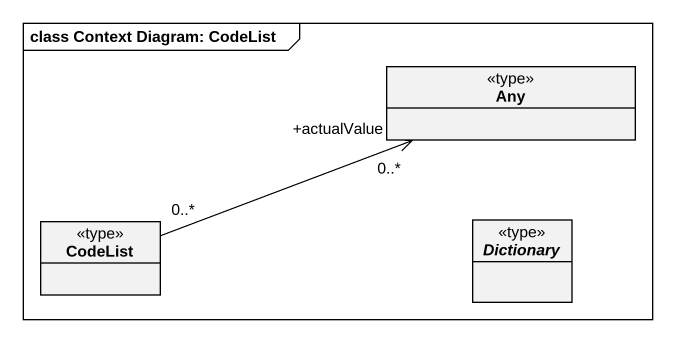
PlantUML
@startuml
mainframe class Context Diagram: CodeList
hide circle
hide empty members
class Any <<type>>
class CodeList <<type>>
abstract class Dictionary <<type>>
CodeList "0..*" -right-> "+actualValue\n0..*" Any
@enduml
